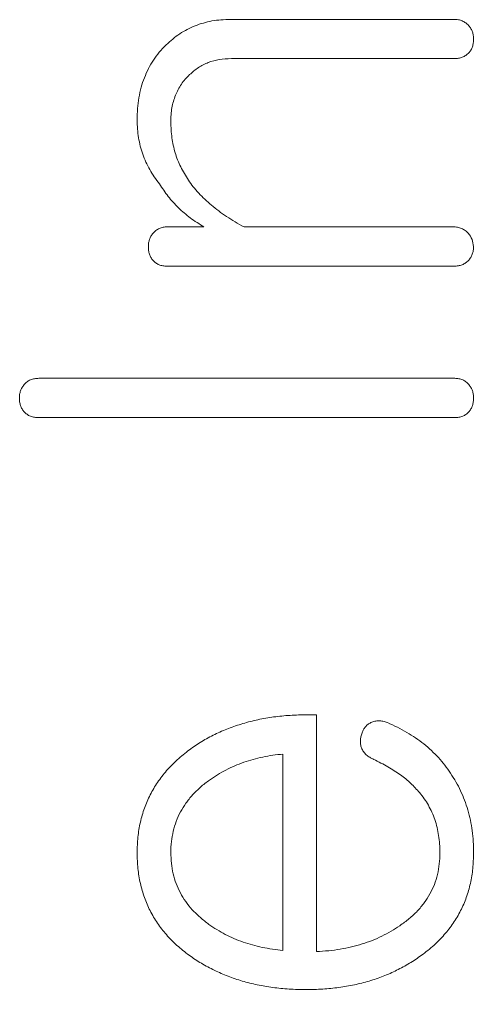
# Model space of a CAD drawing. Header units: millimetres. Extents: x 60229 to 91621, y 21923 to 36546.
# Drawn here: x 69956.556 to 69958.07, y 30044.231 to 30047.465 of the extents above; entities that cross this region are included whole.
import ezdxf

# ---------------------------------------------------------------- set-up
doc = ezdxf.new("R2010")
doc.units = ezdxf.units.MM

# ---------------------------------------------------------------- blocks, each defined once
blk = doc.blocks.new('PS2-40S3P40G-DM')
at = {"color": 7, "linetype": 'Continuous', "lineweight": 0}
for p, q in [((105.428, 34.9385), (104.6821, 34.9385)), ((104.6853, 34.8077), (105.4283, 34.8077)), ((104.5939, 34.2469), (104.4718, 34.2469)), ((105.4245, 34.2469), (104.7279, 34.2469)), ((104.4703, 34.1161), (105.4274, 34.1161)), ((105.4301, 33.7422), (104.0436, 33.7422)), ((104.0436, 33.6114), (105.4301, 33.6114)), ((104.9695, 32.6206), (104.9376, 32.6206)), ((104.9695, 31.8312), (104.9695, 32.6206)), ((104.8573, 32.4898), (104.8573, 31.8355))]:
    blk.add_line(p, q, dxfattribs=at)
for points, knots in [([(104.6821, 34.9385), (104.6716, 34.9382), (104.6511, 34.9376), (104.6209, 34.9339), (104.5921, 34.927), (104.5645, 34.9177), (104.5382, 34.9057), (104.5131, 34.891), (104.4894, 34.8735), (104.475, 34.86), (104.4677, 34.8533)], [0, 0, 0, 0, 0.132049, 0.26003, 0.384123, 0.506532, 0.62845, 0.750019, 0.874283, 1, 1, 1, 1]), ([(104.6821, 34.9385), (104.6716, 34.9382), (104.6511, 34.9376), (104.6209, 34.9339), (104.5921, 34.927), (104.5645, 34.9177), (104.5382, 34.9057), (104.5131, 34.891), (104.4894, 34.8735), (104.475, 34.86), (104.4677, 34.8533)], [0, 0, 0, 0, 0.132049, 0.26003, 0.384123, 0.506532, 0.62845, 0.750019, 0.874283, 1, 1, 1, 1]), ([(105.4771, 34.9175), (105.4737, 34.9208), (105.4672, 34.9272), (105.4552, 34.9338), (105.4421, 34.938), (105.4327, 34.9384), (105.428, 34.9385)], [0, 0, 0, 0, 0.2558809, 0.4937572, 0.7441191, 1, 1, 1, 1]), ([(105.4771, 34.9175), (105.4737, 34.9208), (105.4672, 34.9272), (105.4552, 34.9338), (105.4421, 34.938), (105.4327, 34.9384), (105.428, 34.9385)], [0, 0, 0, 0, 0.2558809, 0.4937572, 0.7441191, 1, 1, 1, 1]), ([(105.4929, 34.8731), (105.4927, 34.8772), (105.4924, 34.8854), (105.4895, 34.8971), (105.4844, 34.908), (105.4796, 34.9143), (105.4771, 34.9175)], [0, 0, 0, 0, 0.255554, 0.505792, 0.747418, 1, 1, 1, 1]), ([(105.4929, 34.8731), (105.4927, 34.8772), (105.4924, 34.8854), (105.4895, 34.8971), (105.4844, 34.908), (105.4796, 34.9143), (105.4771, 34.9175)], [0, 0, 0, 0, 0.255554, 0.505792, 0.747418, 1, 1, 1, 1]), ([(105.4771, 34.8267), (105.4796, 34.8299), (105.4845, 34.8363), (105.4895, 34.8477), (105.4925, 34.8601), (105.4927, 34.8687), (105.4929, 34.8731)], [0, 0, 0, 0, 0.242637, 0.485345, 0.737058, 1, 1, 1, 1]), ([(105.4771, 34.8267), (105.4796, 34.8299), (105.4845, 34.8363), (105.4895, 34.8477), (105.4925, 34.8601), (105.4927, 34.8687), (105.4929, 34.8731)], [0, 0, 0, 0, 0.242637, 0.485345, 0.737058, 1, 1, 1, 1]), ([(104.4677, 34.8533), (104.46, 34.8453), (104.4447, 34.8296), (104.4253, 34.803), (104.4082, 34.7749), (104.3951, 34.7442), (104.3838, 34.712), (104.377, 34.6773), (104.372, 34.641), (104.3715, 34.616), (104.3713, 34.6032)], [0, 0, 0, 0, 0.119986, 0.238895, 0.357218, 0.477736, 0.600731, 0.728563, 0.861066, 1, 1, 1, 1]), ([(104.4677, 34.8533), (104.46, 34.8453), (104.4447, 34.8296), (104.4253, 34.803), (104.4082, 34.7749), (104.3951, 34.7442), (104.3838, 34.712), (104.377, 34.6773), (104.372, 34.641), (104.3715, 34.616), (104.3713, 34.6032)], [0, 0, 0, 0, 0.119986, 0.238895, 0.357218, 0.477736, 0.600731, 0.728563, 0.861066, 1, 1, 1, 1]), ([(104.5463, 34.7545), (104.5557, 34.7628), (104.5744, 34.7792), (104.6084, 34.7957), (104.6456, 34.8061), (104.6718, 34.8072), (104.6853, 34.8077)], [0, 0, 0, 0, 0.245047, 0.487223, 0.7351, 1, 1, 1, 1]), ([(104.5463, 34.7545), (104.5557, 34.7628), (104.5744, 34.7792), (104.6084, 34.7957), (104.6456, 34.8061), (104.6718, 34.8072), (104.6853, 34.8077)], [0, 0, 0, 0, 0.245047, 0.487223, 0.7351, 1, 1, 1, 1]), ([(105.4283, 34.8077), (105.433, 34.8079), (105.4422, 34.8083), (105.4553, 34.8118), (105.4669, 34.8182), (105.4737, 34.8238), (105.4771, 34.8267)], [0, 0, 0, 0, 0.262237, 0.51054, 0.751697, 1, 1, 1, 1]), ([(105.4283, 34.8077), (105.433, 34.8079), (105.4422, 34.8083), (105.4553, 34.8118), (105.4669, 34.8182), (105.4737, 34.8238), (105.4771, 34.8267)], [0, 0, 0, 0, 0.262237, 0.51054, 0.751697, 1, 1, 1, 1]), ([(104.4835, 34.5968), (104.4836, 34.6048), (104.4839, 34.6206), (104.4868, 34.6435), (104.4918, 34.6652), (104.4988, 34.6855), (104.5077, 34.7048), (104.5183, 34.7229), (104.5315, 34.7394), (104.5413, 34.7495), (104.5463, 34.7545)], [0, 0, 0, 0, 0.137099, 0.270146, 0.39538, 0.51902, 0.638632, 0.759267, 0.878259, 1, 1, 1, 1]), ([(104.4835, 34.5968), (104.4836, 34.6048), (104.4839, 34.6206), (104.4868, 34.6435), (104.4918, 34.6652), (104.4988, 34.6855), (104.5077, 34.7048), (104.5183, 34.7229), (104.5315, 34.7394), (104.5413, 34.7495), (104.5463, 34.7545)], [0, 0, 0, 0, 0.137099, 0.270146, 0.39538, 0.51902, 0.638632, 0.759267, 0.878259, 1, 1, 1, 1]), ([(104.3713, 34.6032), (104.3715, 34.5932), (104.3719, 34.5735), (104.3756, 34.5443), (104.3814, 34.5162), (104.3895, 34.489), (104.4002, 34.4628), (104.4131, 34.4376), (104.4283, 34.4132), (104.4401, 34.398), (104.4461, 34.3903)], [0, 0, 0, 0, 0.13072, 0.257188, 0.381546, 0.504715, 0.626466, 0.748974, 0.873183, 1, 1, 1, 1]), ([(104.3713, 34.6032), (104.3715, 34.5932), (104.3719, 34.5735), (104.3756, 34.5443), (104.3814, 34.5162), (104.3895, 34.489), (104.4002, 34.4628), (104.4131, 34.4376), (104.4283, 34.4132), (104.4401, 34.398), (104.4461, 34.3903)], [0, 0, 0, 0, 0.13072, 0.257188, 0.381546, 0.504715, 0.626466, 0.748974, 0.873183, 1, 1, 1, 1]), ([(104.5422, 34.4029), (104.5331, 34.4173), (104.515, 34.4461), (104.4969, 34.494), (104.4856, 34.5445), (104.4842, 34.5791), (104.4835, 34.5968)], [0, 0, 0, 0, 0.248242, 0.495131, 0.742249, 1, 1, 1, 1]), ([(104.5422, 34.4029), (104.5331, 34.4173), (104.515, 34.4461), (104.4969, 34.494), (104.4856, 34.5445), (104.4842, 34.5791), (104.4835, 34.5968)], [0, 0, 0, 0, 0.248242, 0.495131, 0.742249, 1, 1, 1, 1]), ([(104.4461, 34.3903), (104.4552, 34.3761), (104.4736, 34.3476), (104.5085, 34.3099), (104.5484, 34.2755), (104.5785, 34.2566), (104.5939, 34.2469)], [0, 0, 0, 0, 0.243355, 0.487829, 0.738755, 1, 1, 1, 1]), ([(104.4461, 34.3903), (104.4552, 34.3761), (104.4736, 34.3476), (104.5085, 34.3099), (104.5484, 34.2755), (104.5785, 34.2566), (104.5939, 34.2469)], [0, 0, 0, 0, 0.243355, 0.487829, 0.738755, 1, 1, 1, 1]), ([(104.7279, 34.2469), (104.7177, 34.2524), (104.6978, 34.2632), (104.6697, 34.2813), (104.6433, 34.2995), (104.6192, 34.3189), (104.5966, 34.3384), (104.5767, 34.3593), (104.558, 34.3804), (104.5474, 34.3955), (104.5422, 34.4029)], [0, 0, 0, 0, 0.142019, 0.277672, 0.408694, 0.535165, 0.655999, 0.774076, 0.889078, 1, 1, 1, 1]), ([(104.7279, 34.2469), (104.7177, 34.2524), (104.6978, 34.2632), (104.6697, 34.2813), (104.6433, 34.2995), (104.6192, 34.3189), (104.5966, 34.3384), (104.5767, 34.3593), (104.558, 34.3804), (104.5474, 34.3955), (104.5422, 34.4029)], [0, 0, 0, 0, 0.142019, 0.277672, 0.408694, 0.535165, 0.655999, 0.774076, 0.889078, 1, 1, 1, 1]), ([(104.4718, 34.2469), (104.4671, 34.2468), (104.4579, 34.2465), (104.4452, 34.242), (104.4335, 34.2357), (104.4275, 34.2292), (104.4245, 34.2259)], [0, 0, 0, 0, 0.262824, 0.509581, 0.749175, 1, 1, 1, 1]), ([(104.4718, 34.2469), (104.4671, 34.2468), (104.4579, 34.2465), (104.4452, 34.242), (104.4335, 34.2357), (104.4275, 34.2292), (104.4245, 34.2259)], [0, 0, 0, 0, 0.262824, 0.509581, 0.749175, 1, 1, 1, 1]), ([(105.4753, 34.2259), (105.472, 34.2292), (105.4654, 34.2357), (105.4528, 34.242), (105.4392, 34.2465), (105.4295, 34.2468), (105.4245, 34.2469)], [0, 0, 0, 0, 0.2483625, 0.4882849, 0.7362188, 1, 1, 1, 1]), ([(105.4753, 34.2259), (105.472, 34.2292), (105.4654, 34.2357), (105.4528, 34.242), (105.4392, 34.2465), (105.4295, 34.2468), (105.4245, 34.2469)], [0, 0, 0, 0, 0.2483625, 0.4882849, 0.7362188, 1, 1, 1, 1]), ([(104.4245, 34.2259), (104.422, 34.2227), (104.4171, 34.2164), (104.4125, 34.2053), (104.409, 34.1938), (104.4088, 34.1856), (104.4087, 34.1815)], [0, 0, 0, 0, 0.252832, 0.492165, 0.744193, 1, 1, 1, 1]), ([(104.4245, 34.2259), (104.422, 34.2227), (104.4171, 34.2164), (104.4125, 34.2053), (104.409, 34.1938), (104.4088, 34.1856), (104.4087, 34.1815)], [0, 0, 0, 0, 0.252832, 0.492165, 0.744193, 1, 1, 1, 1]), ([(105.4929, 34.1815), (105.4917, 34.1897), (105.4895, 34.2059), (105.48, 34.2193), (105.4753, 34.2259)], [0, 0, 0, 0, 0.507003, 1, 1, 1, 1]), ([(105.4929, 34.1815), (105.4917, 34.1897), (105.4895, 34.2059), (105.48, 34.2193), (105.4753, 34.2259)], [0, 0, 0, 0, 0.507003, 1, 1, 1, 1]), ([(104.4087, 34.1815), (104.4088, 34.1771), (104.4091, 34.1685), (104.4121, 34.1561), (104.417, 34.1448), (104.4218, 34.1383), (104.4242, 34.135)], [0, 0, 0, 0, 0.263816, 0.516367, 0.759881, 1, 1, 1, 1]), ([(104.4087, 34.1815), (104.4088, 34.1771), (104.4091, 34.1685), (104.4121, 34.1561), (104.417, 34.1448), (104.4218, 34.1383), (104.4242, 34.135)], [0, 0, 0, 0, 0.263816, 0.516367, 0.759881, 1, 1, 1, 1]), ([(105.4756, 34.135), (105.4783, 34.1382), (105.4837, 34.1446), (105.4889, 34.1561), (105.4922, 34.1684), (105.4926, 34.1771), (105.4929, 34.1815)], [0, 0, 0, 0, 0.246777, 0.489205, 0.739527, 1, 1, 1, 1]), ([(105.4756, 34.135), (105.4783, 34.1382), (105.4837, 34.1446), (105.4889, 34.1561), (105.4922, 34.1684), (105.4926, 34.1771), (105.4929, 34.1815)], [0, 0, 0, 0, 0.246777, 0.489205, 0.739527, 1, 1, 1, 1]), ([(104.4242, 34.135), (104.4272, 34.1322), (104.4332, 34.1265), (104.4442, 34.1202), (104.4569, 34.1167), (104.4657, 34.1163), (104.4703, 34.1161)], [0, 0, 0, 0, 0.2417106, 0.4835549, 0.73186, 1, 1, 1, 1]), ([(104.4242, 34.135), (104.4272, 34.1322), (104.4332, 34.1265), (104.4442, 34.1202), (104.4569, 34.1167), (104.4657, 34.1163), (104.4703, 34.1161)], [0, 0, 0, 0, 0.2417106, 0.4835549, 0.73186, 1, 1, 1, 1]), ([(105.4274, 34.1161), (105.4323, 34.1163), (105.4417, 34.1167), (105.4549, 34.1201), (105.4663, 34.1265), (105.4725, 34.1322), (105.4756, 34.135)], [0, 0, 0, 0, 0.274906, 0.52486, 0.762809, 1, 1, 1, 1]), ([(105.4274, 34.1161), (105.4323, 34.1163), (105.4417, 34.1167), (105.4549, 34.1201), (105.4663, 34.1265), (105.4725, 34.1322), (105.4756, 34.135)], [0, 0, 0, 0, 0.274906, 0.52486, 0.762809, 1, 1, 1, 1]), ([(104.0436, 33.7422), (104.0386, 33.7421), (104.029, 33.7418), (104.0156, 33.7374), (104.0036, 33.731), (103.9976, 33.7245), (103.9945, 33.7212)], [0, 0, 0, 0, 0.270629, 0.519943, 0.756823, 1, 1, 1, 1]), ([(104.0436, 33.7422), (104.0386, 33.7421), (104.029, 33.7418), (104.0156, 33.7374), (104.0036, 33.731), (103.9976, 33.7245), (103.9945, 33.7212)], [0, 0, 0, 0, 0.270629, 0.519943, 0.756823, 1, 1, 1, 1]), ([(105.4771, 33.7212), (105.474, 33.7245), (105.4681, 33.7309), (105.4566, 33.7374), (105.4439, 33.7418), (105.4348, 33.7421), (105.4301, 33.7422)], [0, 0, 0, 0, 0.252011, 0.488009, 0.735933, 1, 1, 1, 1]), ([(105.4771, 33.7212), (105.474, 33.7245), (105.4681, 33.7309), (105.4566, 33.7374), (105.4439, 33.7418), (105.4348, 33.7421), (105.4301, 33.7422)], [0, 0, 0, 0, 0.252011, 0.488009, 0.735933, 1, 1, 1, 1]), ([(103.9945, 33.7212), (103.992, 33.718), (103.9872, 33.7117), (103.9826, 33.7006), (103.9791, 33.6891), (103.9789, 33.6809), (103.9788, 33.6768)], [0, 0, 0, 0, 0.2528318, 0.4921654, 0.7441931, 1, 1, 1, 1]), ([(103.9945, 33.7212), (103.992, 33.718), (103.9872, 33.7117), (103.9826, 33.7006), (103.9791, 33.6891), (103.9789, 33.6809), (103.9788, 33.6768)], [0, 0, 0, 0, 0.2528318, 0.4921654, 0.7441931, 1, 1, 1, 1]), ([(105.4929, 33.6768), (105.4927, 33.6809), (105.4924, 33.689), (105.4895, 33.7007), (105.4844, 33.7116), (105.4796, 33.7179), (105.4771, 33.7212)], [0, 0, 0, 0, 0.255554, 0.505792, 0.747418, 1, 1, 1, 1]), ([(105.4929, 33.6768), (105.4927, 33.6809), (105.4924, 33.689), (105.4895, 33.7007), (105.4844, 33.7116), (105.4796, 33.7179), (105.4771, 33.7212)], [0, 0, 0, 0, 0.255554, 0.505792, 0.747418, 1, 1, 1, 1]), ([(103.9788, 33.6768), (103.9788, 33.6724), (103.979, 33.6637), (103.9826, 33.6515), (103.987, 33.6399), (103.992, 33.6335), (103.9945, 33.6303)], [0, 0, 0, 0, 0.263181, 0.516538, 0.757142, 1, 1, 1, 1]), ([(103.9788, 33.6768), (103.9788, 33.6724), (103.979, 33.6637), (103.9826, 33.6515), (103.987, 33.6399), (103.992, 33.6335), (103.9945, 33.6303)], [0, 0, 0, 0, 0.263181, 0.516538, 0.757142, 1, 1, 1, 1]), ([(105.4771, 33.6303), (105.4796, 33.6336), (105.4845, 33.64), (105.4895, 33.6514), (105.4925, 33.6638), (105.4927, 33.6724), (105.4929, 33.6768)], [0, 0, 0, 0, 0.242637, 0.485345, 0.737058, 1, 1, 1, 1]), ([(105.4771, 33.6303), (105.4796, 33.6336), (105.4845, 33.64), (105.4895, 33.6514), (105.4925, 33.6638), (105.4927, 33.6724), (105.4929, 33.6768)], [0, 0, 0, 0, 0.242637, 0.485345, 0.737058, 1, 1, 1, 1]), ([(103.9945, 33.6303), (103.9976, 33.6275), (104.0039, 33.6217), (104.0156, 33.6155), (104.0291, 33.6119), (104.0386, 33.6116), (104.0436, 33.6114)], [0, 0, 0, 0, 0.233555, 0.472595, 0.723928, 1, 1, 1, 1]), ([(103.9945, 33.6303), (103.9976, 33.6275), (104.0039, 33.6217), (104.0156, 33.6155), (104.0291, 33.6119), (104.0386, 33.6116), (104.0436, 33.6114)], [0, 0, 0, 0, 0.233555, 0.472595, 0.723928, 1, 1, 1, 1]), ([(105.4301, 33.6114), (105.4348, 33.6116), (105.4438, 33.612), (105.4567, 33.6154), (105.4678, 33.6218), (105.474, 33.6275), (105.4771, 33.6303)], [0, 0, 0, 0, 0.269641, 0.519557, 0.757724, 1, 1, 1, 1]), ([(105.4301, 33.6114), (105.4348, 33.6116), (105.4438, 33.612), (105.4567, 33.6154), (105.4678, 33.6218), (105.474, 33.6275), (105.4771, 33.6303)], [0, 0, 0, 0, 0.269641, 0.519557, 0.757724, 1, 1, 1, 1]), ([(104.9376, 32.6206), (104.9187, 32.6203), (104.8815, 32.6197), (104.8269, 32.614), (104.7743, 32.6051), (104.724, 32.5922), (104.676, 32.5758), (104.6301, 32.5558), (104.5864, 32.5324), (104.5592, 32.5135), (104.5457, 32.5041)], [0, 0, 0, 0, 0.1363215, 0.2683375, 0.39593, 0.5206247, 0.6423406, 0.7618643, 0.8809788, 1, 1, 1, 1]), ([(104.9376, 32.6206), (104.9187, 32.6203), (104.8815, 32.6197), (104.8269, 32.614), (104.7743, 32.6051), (104.724, 32.5922), (104.676, 32.5758), (104.6301, 32.5558), (104.5864, 32.5324), (104.5592, 32.5135), (104.5457, 32.5041)], [0, 0, 0, 0, 0.1363215, 0.2683375, 0.39593, 0.5206247, 0.6423406, 0.7618643, 0.8809788, 1, 1, 1, 1]), ([(105.2055, 32.5946), (105.2006, 32.5962), (105.1914, 32.5993), (105.1772, 32.6014), (105.1633, 32.5996), (105.1548, 32.5963), (105.1506, 32.5946)], [0, 0, 0, 0, 0.269844, 0.514771, 0.759698, 1, 1, 1, 1]), ([(105.2055, 32.5946), (105.2006, 32.5962), (105.1914, 32.5993), (105.1772, 32.6014), (105.1633, 32.5996), (105.1548, 32.5963), (105.1506, 32.5946)], [0, 0, 0, 0, 0.269844, 0.514771, 0.759698, 1, 1, 1, 1]), ([(105.1506, 32.5946), (105.1471, 32.5929), (105.1403, 32.5893), (105.1322, 32.581), (105.1251, 32.5717), (105.1224, 32.5643), (105.1211, 32.5605)], [0, 0, 0, 0, 0.248116, 0.49278, 0.740657, 1, 1, 1, 1]), ([(105.1506, 32.5946), (105.1471, 32.5929), (105.1403, 32.5893), (105.1322, 32.581), (105.1251, 32.5717), (105.1224, 32.5643), (105.1211, 32.5605)], [0, 0, 0, 0, 0.248116, 0.49278, 0.740657, 1, 1, 1, 1]), ([(105.4161, 32.4258), (105.4098, 32.4349), (105.3972, 32.4529), (105.3761, 32.4782), (105.3524, 32.5016), (105.3273, 32.5238), (105.2997, 32.5441), (105.2703, 32.5626), (105.2388, 32.5798), (105.2167, 32.5896), (105.2055, 32.5946)], [0, 0, 0, 0, 0.120742, 0.240348, 0.360995, 0.484184, 0.607673, 0.735181, 0.864969, 1, 1, 1, 1]), ([(105.4161, 32.4258), (105.4098, 32.4349), (105.3972, 32.4529), (105.3761, 32.4782), (105.3524, 32.5016), (105.3273, 32.5238), (105.2997, 32.5441), (105.2703, 32.5626), (105.2388, 32.5798), (105.2167, 32.5896), (105.2055, 32.5946)], [0, 0, 0, 0, 0.120742, 0.240348, 0.360995, 0.484184, 0.607673, 0.735181, 0.864969, 1, 1, 1, 1]), ([(105.1211, 32.5605), (105.1197, 32.5562), (105.1169, 32.5479), (105.1152, 32.535), (105.1156, 32.5223), (105.1179, 32.5143), (105.119, 32.5102)], [0, 0, 0, 0, 0.2614125, 0.5144318, 0.7540067, 1, 1, 1, 1]), ([(105.1211, 32.5605), (105.1197, 32.5562), (105.1169, 32.5479), (105.1152, 32.535), (105.1156, 32.5223), (105.1179, 32.5143), (105.119, 32.5102)], [0, 0, 0, 0, 0.2614125, 0.5144318, 0.7540067, 1, 1, 1, 1]), ([(104.5457, 32.5041), (104.5318, 32.4932), (104.5047, 32.4719), (104.4689, 32.4355), (104.4388, 32.3963), (104.4138, 32.3544), (104.3949, 32.3097), (104.381, 32.2625), (104.3727, 32.2124), (104.3718, 32.1781), (104.3713, 32.1606)], [0, 0, 0, 0, 0.132025, 0.257756, 0.380916, 0.501142, 0.621608, 0.743128, 0.869396, 1, 1, 1, 1]), ([(104.5457, 32.5041), (104.5318, 32.4932), (104.5047, 32.4719), (104.4689, 32.4355), (104.4388, 32.3963), (104.4138, 32.3544), (104.3949, 32.3097), (104.381, 32.2625), (104.3727, 32.2124), (104.3718, 32.1781), (104.3713, 32.1606)], [0, 0, 0, 0, 0.132025, 0.257756, 0.380916, 0.501142, 0.621608, 0.743128, 0.869396, 1, 1, 1, 1]), ([(105.119, 32.5102), (105.1212, 32.506), (105.1255, 32.4977), (105.1348, 32.487), (105.1465, 32.4784), (105.1554, 32.4742), (105.1599, 32.472)], [0, 0, 0, 0, 0.246343, 0.488278, 0.735777, 1, 1, 1, 1]), ([(105.119, 32.5102), (105.1212, 32.506), (105.1255, 32.4977), (105.1348, 32.487), (105.1465, 32.4784), (105.1554, 32.4742), (105.1599, 32.472)], [0, 0, 0, 0, 0.246343, 0.488278, 0.735777, 1, 1, 1, 1]), ([(104.6126, 32.4033), (104.6214, 32.4093), (104.6392, 32.4212), (104.6673, 32.437), (104.6966, 32.4506), (104.7266, 32.4628), (104.7579, 32.4723), (104.79, 32.4803), (104.8233, 32.4861), (104.8459, 32.4885), (104.8573, 32.4898)], [0, 0, 0, 0, 0.12215, 0.244643, 0.367524, 0.490813, 0.614276, 0.740239, 0.868955, 1, 1, 1, 1]), ([(104.6126, 32.4033), (104.6214, 32.4093), (104.6392, 32.4212), (104.6673, 32.437), (104.6966, 32.4506), (104.7266, 32.4628), (104.7579, 32.4723), (104.79, 32.4803), (104.8233, 32.4861), (104.8459, 32.4885), (104.8573, 32.4898)], [0, 0, 0, 0, 0.12215, 0.244643, 0.367524, 0.490813, 0.614276, 0.740239, 0.868955, 1, 1, 1, 1]), ([(105.1599, 32.472), (105.176, 32.464), (105.2068, 32.4487), (105.2481, 32.4218), (105.2839, 32.3936), (105.3031, 32.372), (105.3124, 32.3616)], [0, 0, 0, 0, 0.283056, 0.54358, 0.779971, 1, 1, 1, 1]), ([(105.1599, 32.472), (105.176, 32.464), (105.2068, 32.4487), (105.2481, 32.4218), (105.2839, 32.3936), (105.3031, 32.372), (105.3124, 32.3616)], [0, 0, 0, 0, 0.283056, 0.54358, 0.779971, 1, 1, 1, 1]), ([(104.4835, 32.1618), (104.4838, 32.1739), (104.4846, 32.1978), (104.491, 32.2325), (104.5008, 32.2658), (104.5153, 32.297), (104.5335, 32.3267), (104.5561, 32.3541), (104.582, 32.3805), (104.6022, 32.3956), (104.6126, 32.4033)], [0, 0, 0, 0, 0.127172, 0.250904, 0.370754, 0.491258, 0.611736, 0.735511, 0.86439, 1, 1, 1, 1]), ([(104.4835, 32.1618), (104.4838, 32.1739), (104.4846, 32.1978), (104.491, 32.2325), (104.5008, 32.2658), (104.5153, 32.297), (104.5335, 32.3267), (104.5561, 32.3541), (104.582, 32.3805), (104.6022, 32.3956), (104.6126, 32.4033)], [0, 0, 0, 0, 0.127172, 0.250904, 0.370754, 0.491258, 0.611736, 0.735511, 0.86439, 1, 1, 1, 1]), ([(105.4929, 32.1606), (105.4927, 32.1732), (105.4922, 32.1979), (105.4887, 32.2343), (105.4825, 32.2694), (105.4741, 32.3033), (105.4632, 32.3359), (105.45, 32.3672), (105.4347, 32.3975), (105.4223, 32.4164), (105.4161, 32.4258)], [0, 0, 0, 0, 0.134451, 0.264232, 0.391143, 0.515705, 0.637595, 0.758519, 0.879192, 1, 1, 1, 1]), ([(105.4929, 32.1606), (105.4927, 32.1732), (105.4922, 32.1979), (105.4887, 32.2343), (105.4825, 32.2694), (105.4741, 32.3033), (105.4632, 32.3359), (105.45, 32.3672), (105.4347, 32.3975), (105.4223, 32.4164), (105.4161, 32.4258)], [0, 0, 0, 0, 0.134451, 0.264232, 0.391143, 0.515705, 0.637595, 0.758519, 0.879192, 1, 1, 1, 1]), ([(105.3124, 32.3616), (105.3179, 32.3548), (105.3288, 32.3413), (105.3425, 32.319), (105.3545, 32.2958), (105.3644, 32.2712), (105.3714, 32.2453), (105.3768, 32.2181), (105.38, 32.1898), (105.3805, 32.1705), (105.3807, 32.1606)], [0, 0, 0, 0, 0.12097, 0.240187, 0.361269, 0.481577, 0.606094, 0.732362, 0.863853, 1, 1, 1, 1]), ([(105.3124, 32.3616), (105.3179, 32.3548), (105.3288, 32.3413), (105.3425, 32.319), (105.3545, 32.2958), (105.3644, 32.2712), (105.3714, 32.2453), (105.3768, 32.2181), (105.38, 32.1898), (105.3805, 32.1705), (105.3807, 32.1606)], [0, 0, 0, 0, 0.12097, 0.240187, 0.361269, 0.481577, 0.606094, 0.732362, 0.863853, 1, 1, 1, 1]), ([(104.3713, 32.1606), (104.3718, 32.1432), (104.3727, 32.1089), (104.3811, 32.059), (104.3945, 32.0118), (104.4136, 31.9673), (104.4383, 31.9256), (104.4684, 31.8869), (104.5037, 31.8508), (104.5307, 31.8299), (104.5445, 31.8192)], [0, 0, 0, 0, 0.131353, 0.257624, 0.379636, 0.500121, 0.621037, 0.743296, 0.868712, 1, 1, 1, 1]), ([(104.3713, 32.1606), (104.3718, 32.1432), (104.3727, 32.1089), (104.3811, 32.059), (104.3945, 32.0118), (104.4136, 31.9673), (104.4383, 31.9256), (104.4684, 31.8869), (104.5037, 31.8508), (104.5307, 31.8299), (104.5445, 31.8192)], [0, 0, 0, 0, 0.131353, 0.257624, 0.379636, 0.500121, 0.621037, 0.743296, 0.868712, 1, 1, 1, 1]), ([(104.6108, 31.922), (104.6007, 31.9297), (104.5809, 31.9447), (104.5549, 31.9703), (104.5326, 31.9976), (104.5148, 32.027), (104.5005, 32.0579), (104.4906, 32.091), (104.4847, 32.1258), (104.4839, 32.1497), (104.4835, 32.1618)], [0, 0, 0, 0, 0.134461, 0.262943, 0.386279, 0.507203, 0.626386, 0.747217, 0.871787, 1, 1, 1, 1]), ([(104.6108, 31.922), (104.6007, 31.9297), (104.5809, 31.9447), (104.5549, 31.9703), (104.5326, 31.9976), (104.5148, 32.027), (104.5005, 32.0579), (104.4906, 32.091), (104.4847, 32.1258), (104.4839, 32.1497), (104.4835, 32.1618)], [0, 0, 0, 0, 0.134461, 0.262943, 0.386279, 0.507203, 0.626386, 0.747217, 0.871787, 1, 1, 1, 1]), ([(105.3807, 32.1606), (105.3804, 32.1482), (105.3797, 32.1238), (105.3729, 32.0884), (105.3629, 32.0547), (105.348, 32.0231), (105.3289, 31.9935), (105.3056, 31.9659), (105.2782, 31.9402), (105.2575, 31.9253), (105.2469, 31.9176)], [0, 0, 0, 0, 0.128221, 0.252199, 0.372414, 0.491475, 0.612554, 0.736335, 0.864714, 1, 1, 1, 1]), ([(105.3807, 32.1606), (105.3804, 32.1482), (105.3797, 32.1238), (105.3729, 32.0884), (105.3629, 32.0547), (105.348, 32.0231), (105.3289, 31.9935), (105.3056, 31.9659), (105.2782, 31.9402), (105.2575, 31.9253), (105.2469, 31.9176)], [0, 0, 0, 0, 0.128221, 0.252199, 0.372414, 0.491475, 0.612554, 0.736335, 0.864714, 1, 1, 1, 1]), ([(105.3197, 31.8192), (105.3335, 31.8299), (105.3605, 31.8508), (105.3958, 31.8869), (105.4258, 31.9256), (105.4505, 31.9673), (105.4697, 32.0118), (105.4831, 32.059), (105.4915, 32.1089), (105.4924, 32.1432), (105.4929, 32.1606)], [0, 0, 0, 0, 0.131288, 0.256704, 0.378963, 0.499879, 0.620364, 0.742376, 0.868647, 1, 1, 1, 1]), ([(105.3197, 31.8192), (105.3335, 31.8299), (105.3605, 31.8508), (105.3958, 31.8869), (105.4258, 31.9256), (105.4505, 31.9673), (105.4697, 32.0118), (105.4831, 32.059), (105.4915, 32.1089), (105.4924, 32.1432), (105.4929, 32.1606)], [0, 0, 0, 0, 0.131288, 0.256704, 0.378963, 0.499879, 0.620364, 0.742376, 0.868647, 1, 1, 1, 1]), ([(104.8573, 31.8355), (104.8456, 31.8368), (104.8225, 31.8392), (104.7886, 31.8451), (104.7558, 31.8529), (104.7244, 31.863), (104.694, 31.8745), (104.665, 31.8884), (104.6372, 31.9041), (104.6196, 31.916), (104.6108, 31.922)], [0, 0, 0, 0, 0.133452, 0.263477, 0.390738, 0.514754, 0.637837, 0.758892, 0.879598, 1, 1, 1, 1]), ([(104.8573, 31.8355), (104.8456, 31.8368), (104.8225, 31.8392), (104.7886, 31.8451), (104.7558, 31.8529), (104.7244, 31.863), (104.694, 31.8745), (104.665, 31.8884), (104.6372, 31.9041), (104.6196, 31.916), (104.6108, 31.922)], [0, 0, 0, 0, 0.133452, 0.263477, 0.390738, 0.514754, 0.637837, 0.758892, 0.879598, 1, 1, 1, 1]), ([(105.2469, 31.9176), (105.2374, 31.9113), (105.2182, 31.8987), (105.1875, 31.8824), (105.1551, 31.8683), (105.1212, 31.8563), (105.0855, 31.8468), (105.0483, 31.8391), (105.0094, 31.8339), (104.9829, 31.8321), (104.9695, 31.8312)], [0, 0, 0, 0, 0.116407, 0.234455, 0.353512, 0.47556, 0.600934, 0.729531, 0.86267, 1, 1, 1, 1]), ([(105.2469, 31.9176), (105.2374, 31.9113), (105.2182, 31.8987), (105.1875, 31.8824), (105.1551, 31.8683), (105.1212, 31.8563), (105.0855, 31.8468), (105.0483, 31.8391), (105.0094, 31.8339), (104.9829, 31.8321), (104.9695, 31.8312)], [0, 0, 0, 0, 0.116407, 0.234455, 0.353512, 0.47556, 0.600934, 0.729531, 0.86267, 1, 1, 1, 1]), ([(104.5445, 31.8192), (104.558, 31.8099), (104.5849, 31.7915), (104.6286, 31.7686), (104.6741, 31.7486), (104.7219, 31.7326), (104.7718, 31.7199), (104.824, 31.7114), (104.8783, 31.7055), (104.9153, 31.705), (104.9341, 31.7047)], [0, 0, 0, 0, 0.1185234, 0.2372176, 0.3576182, 0.4793295, 0.6033932, 0.7311051, 0.8633857, 1, 1, 1, 1]), ([(104.5445, 31.8192), (104.558, 31.8099), (104.5849, 31.7915), (104.6286, 31.7686), (104.6741, 31.7486), (104.7219, 31.7326), (104.7718, 31.7199), (104.824, 31.7114), (104.8783, 31.7055), (104.9153, 31.705), (104.9341, 31.7047)], [0, 0, 0, 0, 0.1185234, 0.2372176, 0.3576182, 0.4793295, 0.6033932, 0.7311051, 0.8633857, 1, 1, 1, 1]), ([(104.9341, 31.7047), (104.9527, 31.705), (104.9894, 31.7055), (105.0432, 31.7115), (105.095, 31.7199), (105.1445, 31.7326), (105.1918, 31.7485), (105.2365, 31.7687), (105.2796, 31.7915), (105.3063, 31.8099), (105.3197, 31.8192)], [0, 0, 0, 0, 0.136473, 0.268577, 0.396787, 0.521327, 0.642831, 0.762404, 0.880957, 1, 1, 1, 1]), ([(104.9341, 31.7047), (104.9527, 31.705), (104.9894, 31.7055), (105.0432, 31.7115), (105.095, 31.7199), (105.1445, 31.7326), (105.1918, 31.7485), (105.2365, 31.7687), (105.2796, 31.7915), (105.3063, 31.8099), (105.3197, 31.8192)], [0, 0, 0, 0, 0.136473, 0.268577, 0.396787, 0.521327, 0.642831, 0.762404, 0.880957, 1, 1, 1, 1])]:
    blk.add_open_spline(points, degree=3, knots=knots, dxfattribs=at)

msp = doc.modelspace()

# ---------------------------------------------------------------- block references
at = {"lineweight": -2}
msp.add_blockref('PS2-40S3P40G-DM', (69852.5773, 30012.5267), dxfattribs=at)

doc.saveas('drawing.dxf')
